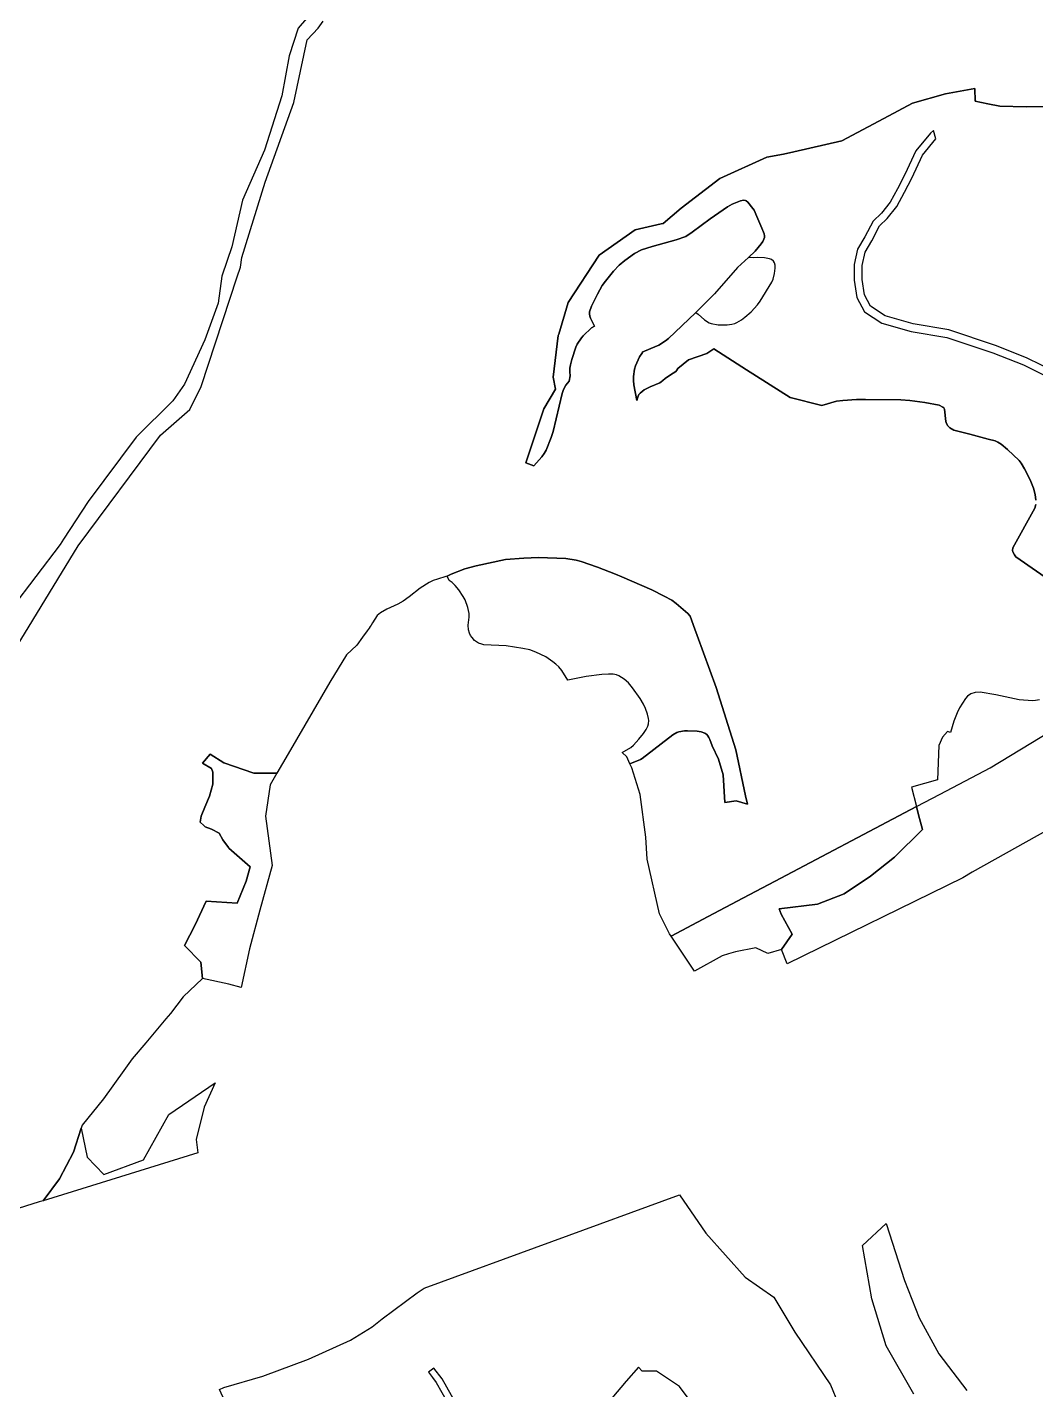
# Model space of a CAD drawing. Header units: millimetres. Extents: x 35444746 to 35449000, y 3482000 to 3488437.
# Drawn here: x 35447929.7 to 35448135.8, y 3486872.8 to 3487151.4 of the extents above; entities that cross this region are included whole.
import ezdxf

# ---------------------------------------------------------------- set-up
doc = ezdxf.new("R2010")
doc.units = ezdxf.units.MM
doc.layers.add('0203.02旱地整理', color=9, linetype='Continuous', true_color=0x808080)
doc.layers.add('0204.02水田整理', color=9, linetype='Continuous', true_color=0x808080)

msp = doc.modelspace()

# ---------------------------------------------------------------- linework, layer by layer
at = {"layer": '0203.02旱地整理', "color": 41}
for points in [[(35448135.827, 3487054.68), (35448135.688, 3487055.88), (35448135.331, 3487057.129), (35448134.624, 3487058.862), (35448133.508, 3487061.127), (35448132.831, 3487062.254), (35448132.397, 3487062.79), (35448130.006, 3487065.062), (35448128.711, 3487066.126), (35448128.017, 3487066.579), (35448127.518, 3487066.802), (35448126.088, 3487067.184), (35448122.328, 3487068.19), (35448119.057, 3487068.967), (35448118.25, 3487069.451), (35448117.791, 3487069.911), (35448117.525, 3487070.387), (35448117.392, 3487070.765), (35448117.145, 3487073.317), (35448116.975, 3487073.595), (35448116.803, 3487073.734), (35448116.026, 3487074.08), (35448113.121, 3487074.678), (35448110.02, 3487075.077), (35448108.244, 3487075.207), (35448101.005, 3487075.297), (35448099.148, 3487075.25), (35448096.353, 3487075.089), (35448095.053, 3487074.928), (35448092.047, 3487074.065), (35448085.565, 3487075.648), (35448076.645, 3487081.331), (35448069.999, 3487085.604), (35448068.542, 3487084.672), (35448064.827, 3487083.349), (35448062.666, 3487081.577), (35448062.449, 3487081.233), (35448062.263, 3487081.025), (35448061.16, 3487080.339), (35448060.037, 3487079.557), (35448059.583, 3487079.129), (35448059.212, 3487078.877), (35448058.973, 3487078.664), (35448056.965, 3487077.854), (35448055.787, 3487077.242), (35448054.916, 3487076.54), (35448054.678, 3487076.275), (35448054.51, 3487075.969), (35448054.367, 3487075.575), (35448054.293, 3487075.061), (35448053.66, 3487078.24), (35448053.58, 3487079.124), (35448053.613, 3487079.984), (35448053.802, 3487081.486), (35448053.962, 3487082.157), (35448054.801, 3487083.98), (35448055.251, 3487084.703), (35448055.52, 3487084.996), (35448055.822, 3487085.162), (35448057.967, 3487086.01), (35448058.769, 3487086.399), (35448060.118, 3487087.272), (35448060.746, 3487087.753), (35448066.232, 3487092.96), (35448066.326, 3487093.056), (35448066.782, 3487092.709), (35448068.071, 3487091.549), (35448069.032, 3487090.954), (35448069.428, 3487090.82), (35448070.897, 3487090.559), (35448072.028, 3487090.515), (35448072.744, 3487090.541), (35448073.644, 3487090.672), (35448074.255, 3487090.834), (35448074.68, 3487090.998), (35448075.63, 3487091.525), (35448076.349, 3487092.08), (35448077.66, 3487093.216), (35448078.925, 3487094.611), (35448079.498, 3487095.36), (35448081.871, 3487099.229), (35448082.123, 3487099.882), (35448082.415, 3487101.031), (35448082.511, 3487102.091), (35448082.509, 3487102.764), (35448082.414, 3487103.212), (35448082.212, 3487103.557), (35448081.759, 3487103.878), (35448081.345, 3487104.053), (35448080.373, 3487104.22), (35448079.017, 3487104.265), (35448078.163, 3487104.229), (35448077.408, 3487104.269), (35448077.068, 3487104.321), (35448078.458, 3487105.603), (35448079.694, 3487107.12), (35448079.99, 3487107.553), (35448080.244, 3487108.039), (35448080.355, 3487108.398), (35448080.342, 3487108.753), (35448080.271, 3487109.13), (35448080.166, 3487109.475), (35448079.786, 3487110.271), (35448078.789, 3487112.704), (35448078.258, 3487113.973), (35448077.944, 3487114.314), (35448076.94, 3487115.623), (35448076.605, 3487115.874), (35448076.456, 3487115.935), (35448076.074, 3487115.988), (35448075.438, 3487115.888), (35448073.719, 3487115.167), (35448072.784, 3487114.653), (35448069.249, 3487112.226), (35448065.598, 3487109.46), (35448064.31, 3487108.617), (35448062.316, 3487107.928), (35448057.409, 3487106.563), (35448055.213, 3487105.873), (35448053.801, 3487105.132), (35448051.803, 3487103.712), (35448050.633, 3487102.734), (35448049.482, 3487101.521), (35448047.841, 3487099.484), (35448047.205, 3487098.576), (35448046.202, 3487096.782), (35448044.969, 3487094.347), (35448044.592, 3487093.158), (35448044.558, 3487092.792), (35448044.646, 3487092.272), (35448044.765, 3487091.925), (35448045.607, 3487090.235), (35448044.972, 3487089.911), (35448043.298, 3487088.294), (35448042.944, 3487087.902), (35448042.08, 3487086.56), (35448041.791, 3487085.963), (35448040.967, 3487083.46), (35448040.696, 3487082.369), (35448040.599, 3487081.699), (35448040.562, 3487080.912), (35448040.672, 3487080.094), (35448040.444, 3487078.986), (35448039.753, 3487078.213), (35448039.294, 3487077.282), (35448038.975, 3487076.477), (35448037.19, 3487068.696), (35448036.789, 3487067.523), (35448035.704, 3487064.894), (35448035.356, 3487064.249), (35448034.845, 3487063.563), (35448033.189, 3487061.704), (35448031.598, 3487062.352), (35448035.232, 3487073.368), (35448037.673, 3487077.41), (35448037.191, 3487079.859), (35448038.22, 3487088.349), (35448038.298, 3487088.613), (35448040.222, 3487095.114), (35448046.559, 3487104.774), (35448053.942, 3487109.968), (35448059.22, 3487111.18), (35448059.615, 3487111.27), (35448063.324, 3487114.377), (35448071.232, 3487120.45), (35448080.83, 3487124.798), (35448084.201, 3487125.434), (35448086.324, 3487125.922), (35448096.131, 3487128.176), (35448104.724, 3487132.712), (35448110.568, 3487135.856), (35448117.314, 3487137.771), (35448123.29855, 3487138.819292), (35448123.373983, 3487136.244034), (35448124.678, 3487135.971), (35448125.977, 3487135.7), (35448128.432, 3487135.234), (35448133.81, 3487135.13), (35448137.61, 3487135.135)], [(35448135.827, 3487054.68), (35448135.688, 3487055.88), (35448135.331, 3487057.129), (35448134.624, 3487058.862), (35448133.508, 3487061.127), (35448132.831, 3487062.254), (35448132.397, 3487062.79), (35448130.006, 3487065.062), (35448128.711, 3487066.126), (35448128.017, 3487066.579), (35448127.518, 3487066.802), (35448126.088, 3487067.184), (35448122.328, 3487068.19), (35448119.057, 3487068.967), (35448118.25, 3487069.451), (35448117.791, 3487069.911), (35448117.525, 3487070.387), (35448117.392, 3487070.765), (35448117.145, 3487073.317), (35448116.975, 3487073.595), (35448116.803, 3487073.734), (35448116.026, 3487074.08), (35448113.121, 3487074.678), (35448110.02, 3487075.077), (35448108.244, 3487075.207), (35448101.005, 3487075.297), (35448099.148, 3487075.25), (35448096.353, 3487075.089), (35448095.053, 3487074.928), (35448092.047, 3487074.065), (35448085.565, 3487075.648), (35448076.645, 3487081.331), (35448069.999, 3487085.604), (35448068.542, 3487084.672), (35448064.827, 3487083.349), (35448062.666, 3487081.577), (35448062.449, 3487081.233), (35448062.263, 3487081.025), (35448061.16, 3487080.339), (35448060.037, 3487079.557), (35448059.583, 3487079.129), (35448059.212, 3487078.877), (35448058.973, 3487078.664), (35448056.965, 3487077.854), (35448055.787, 3487077.242), (35448054.916, 3487076.54), (35448054.678, 3487076.275), (35448054.51, 3487075.969), (35448054.367, 3487075.575), (35448054.293, 3487075.061), (35448053.66, 3487078.24), (35448053.58, 3487079.124), (35448053.613, 3487079.984), (35448053.802, 3487081.486), (35448053.962, 3487082.157), (35448054.801, 3487083.98), (35448055.251, 3487084.703), (35448055.52, 3487084.996), (35448055.822, 3487085.162), (35448057.967, 3487086.01), (35448058.769, 3487086.399), (35448060.118, 3487087.272), (35448060.746, 3487087.753), (35448066.232, 3487092.96), (35448066.326, 3487093.056), (35448066.782, 3487092.709), (35448068.071, 3487091.549), (35448069.032, 3487090.954), (35448069.428, 3487090.82), (35448070.897, 3487090.559), (35448072.028, 3487090.515), (35448072.744, 3487090.541), (35448073.644, 3487090.672), (35448074.255, 3487090.834), (35448074.68, 3487090.998), (35448075.63, 3487091.525), (35448076.349, 3487092.08), (35448077.66, 3487093.216), (35448078.925, 3487094.611), (35448079.498, 3487095.36), (35448081.871, 3487099.229), (35448082.123, 3487099.882), (35448082.415, 3487101.031), (35448082.511, 3487102.091), (35448082.509, 3487102.764), (35448082.414, 3487103.212), (35448082.212, 3487103.557), (35448081.759, 3487103.878), (35448081.345, 3487104.053), (35448080.373, 3487104.22), (35448079.017, 3487104.265), (35448078.163, 3487104.229), (35448077.408, 3487104.269), (35448077.068, 3487104.321), (35448078.458, 3487105.603), (35448079.694, 3487107.12), (35448079.99, 3487107.553), (35448080.244, 3487108.039), (35448080.355, 3487108.398), (35448080.342, 3487108.753), (35448080.271, 3487109.13), (35448080.166, 3487109.475), (35448079.786, 3487110.271), (35448078.789, 3487112.704), (35448078.258, 3487113.973), (35448077.944, 3487114.314), (35448076.94, 3487115.623), (35448076.605, 3487115.874), (35448076.456, 3487115.935), (35448076.074, 3487115.988), (35448075.438, 3487115.888), (35448073.719, 3487115.167), (35448072.784, 3487114.653), (35448069.249, 3487112.226), (35448065.598, 3487109.46), (35448064.31, 3487108.617), (35448062.316, 3487107.928), (35448057.409, 3487106.563), (35448055.213, 3487105.873), (35448053.801, 3487105.132), (35448051.803, 3487103.712), (35448050.633, 3487102.734), (35448049.482, 3487101.521), (35448047.841, 3487099.484), (35448047.205, 3487098.576), (35448046.202, 3487096.782), (35448044.969, 3487094.347), (35448044.592, 3487093.158), (35448044.558, 3487092.792), (35448044.646, 3487092.272), (35448044.765, 3487091.925), (35448045.607, 3487090.235), (35448044.972, 3487089.911), (35448043.298, 3487088.294), (35448042.944, 3487087.902), (35448042.08, 3487086.56), (35448041.791, 3487085.963), (35448040.967, 3487083.46), (35448040.696, 3487082.369), (35448040.599, 3487081.699), (35448040.562, 3487080.912), (35448040.672, 3487080.094), (35448040.444, 3487078.986), (35448039.753, 3487078.213), (35448039.294, 3487077.282), (35448038.975, 3487076.477), (35448037.19, 3487068.696), (35448036.789, 3487067.523), (35448035.704, 3487064.894), (35448035.356, 3487064.249), (35448034.845, 3487063.563), (35448033.189, 3487061.704), (35448031.598, 3487062.352), (35448035.232, 3487073.368), (35448037.673, 3487077.41), (35448037.191, 3487079.859), (35448038.22, 3487088.349), (35448038.298, 3487088.613), (35448040.222, 3487095.114), (35448046.559, 3487104.774), (35448053.942, 3487109.968), (35448059.22, 3487111.18), (35448059.615, 3487111.27), (35448063.324, 3487114.377), (35448071.232, 3487120.45), (35448080.83, 3487124.798), (35448084.201, 3487125.434), (35448086.324, 3487125.922), (35448096.131, 3487128.176), (35448104.724, 3487132.712), (35448110.568, 3487135.856), (35448117.314, 3487137.771), (35448123.29855, 3487138.819292), (35448123.373983, 3487136.244034), (35448124.678, 3487135.971), (35448125.977, 3487135.7), (35448128.432, 3487135.234), (35448133.81, 3487135.13), (35448137.61, 3487135.135)], [(35448140.003, 3487080.81), (35448133.905, 3487083.807), (35448127.536, 3487086.339), (35448118.025, 3487089.499), (35448110.707, 3487090.754), (35448105.001, 3487092.341), (35448101.999, 3487094.324), (35448100.753, 3487096.64), (35448100.305, 3487099.794), (35448100.3, 3487102.663), (35448100.891, 3487105.395), (35448102.271, 3487107.729), (35448103.885, 3487110.749), (35448105.414, 3487112.253), (35448107.401, 3487114.712), (35448108.96, 3487117.639), (35448110.486, 3487120.535), (35448112.615, 3487125.244), (35448115.395, 3487128.583), (35448114.893076, 3487130.266765), (35448114.246342, 3487129.703008), (35448111.247, 3487126.1), (35448109.049, 3487121.238), (35448107.523, 3487118.341), (35448106.062, 3487115.6), (35448104.229, 3487113.331), (35448102.589, 3487111.717), (35448100.874, 3487108.509), (35448099.383, 3487105.987), (35448098.701, 3487102.833), (35448098.706, 3487099.673), (35448099.209, 3487096.134), (35448100.781, 3487093.211), (35448104.329, 3487090.868), (35448110.353, 3487089.192), (35448117.632, 3487087.944), (35448126.992, 3487084.834), (35448133.26, 3487082.342), (35448139.149, 3487079.448)], [(35448140.003, 3487080.81), (35448133.905, 3487083.807), (35448127.536, 3487086.339), (35448118.025, 3487089.499), (35448110.707, 3487090.754), (35448105.001, 3487092.341), (35448101.999, 3487094.324), (35448100.753, 3487096.64), (35448100.305, 3487099.794), (35448100.3, 3487102.663), (35448100.891, 3487105.395), (35448102.271, 3487107.729), (35448103.885, 3487110.749), (35448105.414, 3487112.253), (35448107.401, 3487114.712), (35448108.96, 3487117.639), (35448110.486, 3487120.535), (35448112.615, 3487125.244), (35448115.395, 3487128.583), (35448114.893076, 3487130.266765), (35448114.246342, 3487129.703008), (35448111.247, 3487126.1), (35448109.049, 3487121.238), (35448107.523, 3487118.341), (35448106.062, 3487115.6), (35448104.229, 3487113.331), (35448102.589, 3487111.717), (35448100.874, 3487108.509), (35448099.383, 3487105.987), (35448098.701, 3487102.833), (35448098.706, 3487099.673), (35448099.209, 3487096.134), (35448100.781, 3487093.211), (35448104.329, 3487090.868), (35448110.353, 3487089.192), (35448117.632, 3487087.944), (35448126.992, 3487084.834), (35448133.26, 3487082.342), (35448139.149, 3487079.448)], [(35448139.304, 3487037.835), (35448131.737, 3487043.117), (35448131.427, 3487043.526), (35448131.129, 3487044.112), (35448131.037, 3487044.401), (35448131.09, 3487044.962), (35448135.56, 3487053.031), (35448135.789, 3487053.803)], [(35448139.304, 3487037.835), (35448131.737, 3487043.117), (35448131.427, 3487043.526), (35448131.129, 3487044.112), (35448131.037, 3487044.401), (35448131.09, 3487044.962), (35448135.56, 3487053.031), (35448135.789, 3487053.803)], [(35447973.41, 3486863.246), (35447968.957, 3486872.911), (35447969.892, 3486873.315), (35447977.858, 3486875.628), (35447987.163, 3486879.089), (35447995.778, 3486882.964), (35448000.2, 3486885.695), (35448002.2, 3486887.327), (35448009.376, 3486892.65), (35448010.797, 3486893.635), (35448062.959, 3486912.677), (35448068.391, 3486904.863), (35448076.421, 3486895.859), (35448082.227, 3486891.792), (35448086.554, 3486884.621), (35448093.854, 3486873.822), (35448096.957, 3486866.243)], [(35447973.41, 3486863.246), (35447968.957, 3486872.911), (35447969.892, 3486873.315), (35447977.858, 3486875.628), (35447987.163, 3486879.089), (35447995.778, 3486882.964), (35448000.2, 3486885.695), (35448002.2, 3486887.327), (35448009.376, 3486892.65), (35448010.797, 3486893.635), (35448062.959, 3486912.677), (35448068.391, 3486904.863), (35448076.421, 3486895.859), (35448082.227, 3486891.792), (35448086.554, 3486884.621), (35448093.854, 3486873.822), (35448096.957, 3486866.243)], [(35448017.949, 3486868.882), (35448014.46, 3486875.093), (35448012.801, 3486877.288), (35448011.674, 3486876.437), (35448012.496, 3486875.348), (35448013.275, 3486874.318), (35448016.725, 3486868.176)], [(35448017.949, 3486868.882), (35448014.46, 3486875.093), (35448012.801, 3486877.288), (35448011.674, 3486876.437), (35448012.496, 3486875.348), (35448013.275, 3486874.318), (35448016.725, 3486868.176)], [(35448065.334, 3486870.284), (35448062.965, 3486873.473), (35448058.268, 3486876.631), (35448055.377, 3486876.631), (35448054.586, 3486877.462), (35448052.057, 3486874.597), (35448034.471, 3486853.65)], [(35448065.334, 3486870.284), (35448062.965, 3486873.473), (35448058.268, 3486876.631), (35448055.377, 3486876.631), (35448054.586, 3486877.462), (35448052.057, 3486874.597), (35448034.471, 3486853.65)]]:
    msp.add_lwpolyline(points, dxfattribs=at)
for points in [[(35448015.483, 3487039.138), (35448016.314, 3487039.594), (35448019.118, 3487040.681), (35448021.423, 3487041.301), (35448027.408, 3487042.536), (35448031.139, 3487042.851), (35448034.197, 3487042.978), (35448039.724, 3487042.77), (35448041.893, 3487042.423), (35448042.899, 3487042.14), (35448046.221, 3487041.018), (35448049.929, 3487039.573), (35448051.186, 3487039.027), (35448057.336, 3487036.356), (35448059.879, 3487035.093), (35448061.413, 3487034.22), (35448062.325, 3487033.601), (35448064.711, 3487031.509), (35448065.161, 3487030.97), (35448066.094, 3487028.351), (35448066.585, 3487026.998), (35448070.441, 3487016.368), (35448074.474, 3487003.648), (35448076.478, 3486994.276), (35448076.865, 3486992.571), (35448074.576, 3486993.204), (35448072.236, 3486992.855), (35448071.882, 3486998.534), (35448070.971, 3487001.732), (35448069.63, 3487004.475), (35448069.189, 3487005.745), (35448068.984, 3487006.186), (35448068.768, 3487006.535), (35448068.55, 3487006.782), (35448068.175, 3487007.083), (35448067.406, 3487007.356), (35448066.608, 3487007.486), (35448064.633, 3487007.566), (35448063.973, 3487007.526), (35448062.859, 3487007.304), (35448062.437, 3487007.174), (35448061.599, 3487006.712), (35448055.348, 3487001.881), (35448054.983, 3487001.709), (35448052.85, 3487000.81), (35448052.201, 3487002.252), (35448051.247, 3487003.134), (35448053.042, 3487004.151), (35448053.569, 3487004.59), (35448054.7, 3487005.837), (35448055.594, 3487006.986), (35448056.165, 3487007.827), (35448056.526, 3487008.493), (35448056.66, 3487008.965), (35448056.694, 3487009.622), (35448056.64, 3487010.074), (35448056.436, 3487010.957), (35448056.026, 3487012.119), (35448055.622, 3487012.968), (35448054.946, 3487014.115), (35448053.402, 3487016.328), (35448052.545, 3487017.32), (35448051.661, 3487018.126), (35448050.607, 3487018.755), (35448050.085, 3487018.958), (35448049.427, 3487019.109), (35448048.477, 3487019.154), (35448047.099, 3487019.048), (35448043.918, 3487018.646), (35448040.133, 3487017.867), (35448038.96, 3487019.841), (35448038.313, 3487020.593), (35448037.732, 3487021.149), (35448037.119, 3487021.649), (35448035.647, 3487022.678), (35448033.649, 3487023.65), (35448032.406, 3487024.096), (35448030.995, 3487024.391), (35448027.579, 3487024.894), (35448023.024, 3487025.109), (35448022.581, 3487025.224), (35448021.885, 3487025.482), (35448021.123, 3487025.992), (35448020.584, 3487026.618), (35448020.306, 3487027.034), (35448020.064, 3487027.495), (35448019.847, 3487028.176), (35448019.786, 3487029.105), (35448019.973, 3487030.762), (35448019.995, 3487031.508), (35448019.761, 3487032.733), (35448019.186, 3487034.286), (35448018.744, 3487035.03), (35448017.864, 3487036.355), (35448017.137, 3487037.243), (35448016.515, 3487037.838), (35448015.936, 3487038.291)], [(35448015.483, 3487039.138), (35448016.314, 3487039.594), (35448019.118, 3487040.681), (35448021.423, 3487041.301), (35448027.408, 3487042.536), (35448031.139, 3487042.851), (35448034.197, 3487042.978), (35448039.724, 3487042.77), (35448041.893, 3487042.423), (35448042.899, 3487042.14), (35448046.221, 3487041.018), (35448049.929, 3487039.573), (35448051.186, 3487039.027), (35448057.336, 3487036.356), (35448059.879, 3487035.093), (35448061.413, 3487034.22), (35448062.325, 3487033.601), (35448064.711, 3487031.509), (35448065.161, 3487030.97), (35448066.094, 3487028.351), (35448066.585, 3487026.998), (35448070.441, 3487016.368), (35448074.474, 3487003.648), (35448076.478, 3486994.276), (35448076.865, 3486992.571), (35448074.576, 3486993.204), (35448072.236, 3486992.855), (35448071.882, 3486998.534), (35448070.971, 3487001.732), (35448069.63, 3487004.475), (35448069.189, 3487005.745), (35448068.984, 3487006.186), (35448068.768, 3487006.535), (35448068.55, 3487006.782), (35448068.175, 3487007.083), (35448067.406, 3487007.356), (35448066.608, 3487007.486), (35448064.633, 3487007.566), (35448063.973, 3487007.526), (35448062.859, 3487007.304), (35448062.437, 3487007.174), (35448061.599, 3487006.712), (35448055.348, 3487001.881), (35448054.983, 3487001.709), (35448052.85, 3487000.81), (35448052.201, 3487002.252), (35448051.247, 3487003.134), (35448053.042, 3487004.151), (35448053.569, 3487004.59), (35448054.7, 3487005.837), (35448055.594, 3487006.986), (35448056.165, 3487007.827), (35448056.526, 3487008.493), (35448056.66, 3487008.965), (35448056.694, 3487009.622), (35448056.64, 3487010.074), (35448056.436, 3487010.957), (35448056.026, 3487012.119), (35448055.622, 3487012.968), (35448054.946, 3487014.115), (35448053.402, 3487016.328), (35448052.545, 3487017.32), (35448051.661, 3487018.126), (35448050.607, 3487018.755), (35448050.085, 3487018.958), (35448049.427, 3487019.109), (35448048.477, 3487019.154), (35448047.099, 3487019.048), (35448043.918, 3487018.646), (35448040.133, 3487017.867), (35448038.96, 3487019.841), (35448038.313, 3487020.593), (35448037.732, 3487021.149), (35448037.119, 3487021.649), (35448035.647, 3487022.678), (35448033.649, 3487023.65), (35448032.406, 3487024.096), (35448030.995, 3487024.391), (35448027.579, 3487024.894), (35448023.024, 3487025.109), (35448022.581, 3487025.224), (35448021.885, 3487025.482), (35448021.123, 3487025.992), (35448020.584, 3487026.618), (35448020.306, 3487027.034), (35448020.064, 3487027.495), (35448019.847, 3487028.176), (35448019.786, 3487029.105), (35448019.973, 3487030.762), (35448019.995, 3487031.508), (35448019.761, 3487032.733), (35448019.186, 3487034.286), (35448018.744, 3487035.03), (35448017.864, 3487036.355), (35448017.137, 3487037.243), (35448016.515, 3487037.838), (35448015.936, 3487038.291)], [(35448166.859, 3487024.485), (35448167.045, 3487020.344), (35448167.734, 3487012.736), (35448167.733, 3487008.669), (35448167.886, 3487004.048), (35448160.962, 3487000), (35448122.776, 3486978.66), (35448120.883, 3486977.516), (35448085.009, 3486959.89), (35448083.857, 3486962.824), (35448085.971, 3486965.98), (35448083.778, 3486970.073), (35448083.332, 3486971.151), (35448091.179, 3486972.117), (35448096.62, 3486974.218), (35448102.044, 3486977.845), (35448106.938, 3486981.717), (35448112.611, 3486987.346), (35448111.819, 3486990.366), (35448111.4, 3486992.05), (35448116.242, 3486994.605), (35448126.465, 3487000), (35448143.063, 3487010.061), (35448156.036, 3487017.924)], [(35448166.859, 3487024.485), (35448167.045, 3487020.344), (35448167.734, 3487012.736), (35448167.733, 3487008.669), (35448167.886, 3487004.048), (35448160.962, 3487000), (35448122.776, 3486978.66), (35448120.883, 3486977.516), (35448085.009, 3486959.89), (35448083.857, 3486962.824), (35448085.971, 3486965.98), (35448083.778, 3486970.073), (35448083.332, 3486971.151), (35448091.179, 3486972.117), (35448096.62, 3486974.218), (35448102.044, 3486977.845), (35448106.938, 3486981.717), (35448112.611, 3486987.346), (35448111.819, 3486990.366), (35448111.4, 3486992.05), (35448116.242, 3486994.605), (35448126.465, 3487000), (35448143.063, 3487010.061), (35448156.036, 3487017.924)], [(35447980.722, 3486998.913), (35447979.315, 3486996.483), (35447978.383, 3486990.076), (35447979.713, 3486980.03), (35447977.225, 3486970.865), (35447975.08, 3486962.965), (35447973.436, 3486955.065), (35447970.868, 3486955.768), (35447965.53, 3486956.933), (35447965.171, 3486960.244), (35447961.827, 3486963.662), (35447963.993, 3486967.859), (35447966.234, 3486972.748), (35447972.559, 3486972.293), (35447974.412, 3486976.82), (35447975.279, 3486979.768), (35447970.92, 3486983.581), (35447970.826, 3486983.707), (35447969.691, 3486985.237), (35447968.929, 3486986.598), (35447967.366, 3486987.432), (35447966.048, 3486987.933), (35447965.796, 3486988.166), (35447965.062, 3486988.846), (35447965.261, 3486990.127), (35447966.013, 3486991.938), (35447966.931, 3486994.161), (35447967.604, 3486996.632), (35447967.643, 3486999.065), (35447967.316, 3486999.809), (35447965.489, 3487000.912), (35447967.08, 3487002.791), (35447969.895, 3487000.971), (35447975.973, 3486998.913)], [(35447980.722, 3486998.913), (35447979.315, 3486996.483), (35447978.383, 3486990.076), (35447979.713, 3486980.03), (35447977.225, 3486970.865), (35447975.08, 3486962.965), (35447973.436, 3486955.065), (35447970.868, 3486955.768), (35447965.53, 3486956.933), (35447965.171, 3486960.244), (35447961.827, 3486963.662), (35447963.993, 3486967.859), (35447966.234, 3486972.748), (35447972.559, 3486972.293), (35447974.412, 3486976.82), (35447975.279, 3486979.768), (35447970.92, 3486983.581), (35447970.826, 3486983.707), (35447969.691, 3486985.237), (35447968.929, 3486986.598), (35447967.366, 3486987.432), (35447966.048, 3486987.933), (35447965.796, 3486988.166), (35447965.062, 3486988.846), (35447965.261, 3486990.127), (35447966.013, 3486991.938), (35447966.931, 3486994.161), (35447967.604, 3486996.632), (35447967.643, 3486999.065), (35447967.316, 3486999.809), (35447965.489, 3487000.912), (35447967.08, 3487002.791), (35447969.895, 3487000.971), (35447975.973, 3486998.913)], [(35448111.4, 3486992.05), (35448111.819, 3486990.366), (35448112.611, 3486987.346), (35448106.938, 3486981.717), (35448102.044, 3486977.845), (35448096.62, 3486974.218), (35448091.179, 3486972.117), (35448083.332, 3486971.151), (35448083.778, 3486970.073), (35448085.971, 3486965.98), (35448083.857, 3486962.824), (35448081.025, 3486961.991), (35448078.57, 3486963.191), (35448074.428, 3486962.359), (35448073.015, 3486961.932), (35448071.73, 3486961.543), (35448066.018, 3486958.431), (35448061.251, 3486965.587), (35448068.834, 3486969.588), (35448075.932, 3486973.334), (35448081.263, 3486976.147)], [(35448111.4, 3486992.05), (35448111.819, 3486990.366), (35448112.611, 3486987.346), (35448106.938, 3486981.717), (35448102.044, 3486977.845), (35448096.62, 3486974.218), (35448091.179, 3486972.117), (35448083.332, 3486971.151), (35448083.778, 3486970.073), (35448085.971, 3486965.98), (35448083.857, 3486962.824), (35448081.025, 3486961.991), (35448078.57, 3486963.191), (35448074.428, 3486962.359), (35448073.015, 3486961.932), (35448071.73, 3486961.543), (35448066.018, 3486958.431), (35448061.251, 3486965.587), (35448068.834, 3486969.588), (35448075.932, 3486973.334), (35448081.263, 3486976.147)], [(35447968.078, 3486935.608), (35447965.827, 3486930.574), (35447964.239, 3486924.004), (35447964.521, 3486921.275), (35447932.931, 3486911.482), (35447936.27, 3486915.929), (35447939.118, 3486921.426), (35447940.703, 3486926.302), (35447941.939, 3486920.385), (35447945.376, 3486916.876), (35447953.443, 3486919.863), (35447958.598, 3486929.12)], [(35447968.078, 3486935.608), (35447965.827, 3486930.574), (35447964.239, 3486924.004), (35447964.521, 3486921.275), (35447932.931, 3486911.482), (35447936.27, 3486915.929), (35447939.118, 3486921.426), (35447940.703, 3486926.302), (35447941.939, 3486920.385), (35447945.376, 3486916.876), (35447953.443, 3486919.863), (35447958.598, 3486929.12)]]:
    msp.add_lwpolyline(points, close=True, dxfattribs=at)
at = {"layer": '0204.02水田整理', "color": 51}
for points in [[(35447988.471, 3487155.126), (35447985.074, 3487151.19), (35447983.212, 3487145.521), (35447981.688, 3487137.372), (35447978.171, 3487126.267), (35447973.67, 3487115.991), (35447971.479, 3487106.444), (35447969.503, 3487100.67), (35447969.478, 3487100.486), (35447968.732, 3487094.985), (35447965.973, 3487087.496), (35447961.859, 3487078.432), (35447959.421, 3487074.964), (35447951.959, 3487067.577), (35447942.157, 3487054.427), (35447937.086, 3487046.698), (35447936.457, 3487045.642), (35447926.463, 3487032.545)], [(35447926.655, 3487023.322), (35447940.084, 3487045.389), (35447956.911, 3487067.964), (35447962.933, 3487073.249), (35447965.265, 3487077.936), (35447972.625, 3487100.348), (35447973.271, 3487102.315), (35447973.528, 3487104.292), (35447978.302, 3487119.675), (35447984.152, 3487135.959), (35447986.899, 3487148.787), (35447989.174, 3487151.152), (35447990.173, 3487152.593)], [(35448137.61, 3487135.135), (35448133.81, 3487135.13), (35448128.432, 3487135.234), (35448125.977, 3487135.7), (35448124.678, 3487135.971), (35448123.373983, 3487136.244034), (35448123.29855, 3487138.819292), (35448117.314, 3487137.771), (35448110.568, 3487135.856), (35448104.724, 3487132.712), (35448096.131, 3487128.176), (35448086.324, 3487125.922), (35448084.201, 3487125.434), (35448080.83, 3487124.798), (35448071.232, 3487120.45), (35448063.324, 3487114.377), (35448059.615, 3487111.27), (35448059.22, 3487111.18), (35448053.942, 3487109.968), (35448046.559, 3487104.774), (35448040.222, 3487095.114), (35448038.298, 3487088.613), (35448038.22, 3487088.349), (35448037.191, 3487079.859), (35448037.673, 3487077.41), (35448035.232, 3487073.368), (35448031.598, 3487062.352), (35448033.189, 3487061.704), (35448034.845, 3487063.563), (35448035.356, 3487064.249), (35448035.704, 3487064.894), (35448036.789, 3487067.523), (35448037.19, 3487068.696), (35448038.975, 3487076.477), (35448039.294, 3487077.282), (35448039.753, 3487078.213), (35448040.444, 3487078.986), (35448040.672, 3487080.094), (35448040.562, 3487080.912), (35448040.599, 3487081.699), (35448040.696, 3487082.369), (35448040.967, 3487083.46), (35448041.791, 3487085.963), (35448042.08, 3487086.56), (35448042.944, 3487087.902), (35448043.298, 3487088.294), (35448044.972, 3487089.911), (35448045.607, 3487090.235), (35448044.765, 3487091.925), (35448044.646, 3487092.272), (35448044.558, 3487092.792), (35448044.592, 3487093.158), (35448044.969, 3487094.347), (35448046.202, 3487096.782), (35448047.205, 3487098.576), (35448047.841, 3487099.484), (35448049.482, 3487101.521), (35448050.633, 3487102.734), (35448051.803, 3487103.712), (35448053.801, 3487105.132), (35448055.213, 3487105.873), (35448057.409, 3487106.563), (35448062.316, 3487107.928), (35448064.31, 3487108.617), (35448065.598, 3487109.46), (35448069.249, 3487112.226), (35448072.784, 3487114.653), (35448073.719, 3487115.167), (35448075.438, 3487115.888), (35448076.074, 3487115.988), (35448076.456, 3487115.935), (35448076.605, 3487115.874), (35448076.94, 3487115.623), (35448077.944, 3487114.314), (35448078.258, 3487113.973), (35448078.789, 3487112.704), (35448079.786, 3487110.271), (35448080.166, 3487109.475), (35448080.271, 3487109.13), (35448080.342, 3487108.753), (35448080.355, 3487108.398), (35448080.244, 3487108.039), (35448079.99, 3487107.553), (35448079.694, 3487107.12), (35448078.458, 3487105.603), (35448077.068, 3487104.321), (35448074.824, 3487102.252), (35448070.102, 3487096.898), (35448066.326, 3487093.056), (35448066.232, 3487092.96), (35448060.746, 3487087.753), (35448060.118, 3487087.272), (35448058.769, 3487086.399), (35448057.967, 3487086.01), (35448055.822, 3487085.162), (35448055.52, 3487084.996), (35448055.251, 3487084.703), (35448054.801, 3487083.98), (35448053.962, 3487082.157), (35448053.802, 3487081.486), (35448053.613, 3487079.984), (35448053.58, 3487079.124), (35448053.66, 3487078.24), (35448054.293, 3487075.061), (35448054.367, 3487075.575), (35448054.51, 3487075.969), (35448054.678, 3487076.275), (35448054.916, 3487076.54), (35448055.787, 3487077.242), (35448056.965, 3487077.854), (35448058.973, 3487078.664), (35448059.212, 3487078.877), (35448059.583, 3487079.129), (35448060.037, 3487079.557), (35448061.16, 3487080.339), (35448062.263, 3487081.025), (35448062.449, 3487081.233), (35448062.666, 3487081.577), (35448064.827, 3487083.349), (35448068.542, 3487084.672), (35448069.999, 3487085.604), (35448076.645, 3487081.331), (35448085.565, 3487075.648), (35448092.047, 3487074.065), (35448095.053, 3487074.928), (35448096.353, 3487075.089), (35448099.148, 3487075.25), (35448101.005, 3487075.297), (35448108.244, 3487075.207), (35448110.02, 3487075.077), (35448113.121, 3487074.678), (35448116.026, 3487074.08), (35448116.803, 3487073.734), (35448116.975, 3487073.595), (35448117.145, 3487073.317), (35448117.392, 3487070.765), (35448117.525, 3487070.387), (35448117.791, 3487069.911), (35448118.25, 3487069.451), (35448119.057, 3487068.967), (35448122.328, 3487068.19), (35448126.088, 3487067.184), (35448127.518, 3487066.802), (35448128.017, 3487066.579), (35448128.711, 3487066.126), (35448130.006, 3487065.062), (35448132.397, 3487062.79), (35448132.831, 3487062.254), (35448133.508, 3487061.127), (35448134.624, 3487058.862), (35448135.331, 3487057.129), (35448135.688, 3487055.88), (35448135.827, 3487054.68)], [(35448135.789, 3487053.803), (35448135.56, 3487053.031), (35448131.09, 3487044.962), (35448131.037, 3487044.401), (35448131.129, 3487044.112), (35448131.427, 3487043.526), (35448131.737, 3487043.117), (35448139.304, 3487037.835)], [(35448136.568, 3487013.889), (35448135.753, 3487013.74), (35448135.096, 3487013.682), (35448132.409, 3487013.866), (35448127.611, 3487014.872), (35448124.411, 3487015.458), (35448123.407, 3487015.356), (35448122.54, 3487015.12), (35448121.855, 3487014.631), (35448121.397, 3487014.138), (35448120.231, 3487012.27), (35448119.715, 3487011.242), (35448119.013, 3487009.527), (35448118.36, 3487007.17), (35448117.732, 3487007.41), (35448116.738, 3487006.241), (35448115.986, 3487004.533), (35448115.712, 3486997.554), (35448110.41, 3486996.032), (35448111.4, 3486992.05), (35448081.263, 3486976.147), (35448075.932, 3486973.334), (35448068.834, 3486969.588), (35448061.251, 3486965.587), (35448060.93, 3486966.069), (35448058.912, 3486970.151), (35448056.388, 3486981.322), (35448056.091, 3486985.78), (35448054.929, 3486994.504), (35448053.216, 3487000), (35448052.85, 3487000.81), (35448054.983, 3487001.709), (35448055.348, 3487001.881), (35448061.599, 3487006.712), (35448062.437, 3487007.174), (35448062.859, 3487007.304), (35448063.973, 3487007.526), (35448064.633, 3487007.566), (35448066.608, 3487007.486), (35448067.406, 3487007.356), (35448068.175, 3487007.083), (35448068.55, 3487006.782), (35448068.768, 3487006.535), (35448068.984, 3487006.186), (35448069.189, 3487005.745), (35448069.63, 3487004.475), (35448070.971, 3487001.732), (35448071.882, 3486998.534), (35448072.236, 3486992.855), (35448074.576, 3486993.204), (35448076.865, 3486992.571), (35448076.478, 3486994.276), (35448074.474, 3487003.648), (35448070.441, 3487016.368), (35448066.585, 3487026.998), (35448066.094, 3487028.351), (35448065.161, 3487030.97), (35448064.711, 3487031.509), (35448062.325, 3487033.601), (35448061.413, 3487034.22), (35448059.879, 3487035.093), (35448057.336, 3487036.356), (35448051.186, 3487039.027), (35448049.929, 3487039.573), (35448046.221, 3487041.018), (35448042.899, 3487042.14), (35448041.893, 3487042.423), (35448039.724, 3487042.77), (35448034.197, 3487042.978), (35448031.139, 3487042.851), (35448027.408, 3487042.536), (35448021.423, 3487041.301), (35448019.118, 3487040.681), (35448016.314, 3487039.594), (35448015.483, 3487039.138), (35448015.22, 3487039.064), (35448013.53, 3487038.533), (35448012.669, 3487038.237), (35448011.855, 3487037.837), (35448009.989, 3487036.688), (35448007.773, 3487034.902), (35448006.517, 3487034.036), (35448005.426, 3487033.422), (35448003.2, 3487032.419), (35448001.916, 3487031.678), (35448001.198, 3487031.098), (35448000.243, 3487029.596), (35448000, 3487029.169), (35447999.745, 3487028.886), (35447999.546, 3487028.537), (35447999.155, 3487027.963), (35447998.178, 3487026.705), (35447997.062, 3487025.081), (35447994.92, 3487023.056), (35447991.519, 3487017.453), (35447982.988, 3487002.825), (35447980.722, 3486998.913), (35447975.973, 3486998.913), (35447969.895, 3487000.971), (35447967.08, 3487002.791), (35447965.489, 3487000.912), (35447967.316, 3486999.809), (35447967.643, 3486999.065), (35447967.604, 3486996.632), (35447966.931, 3486994.161), (35447966.013, 3486991.938), (35447965.261, 3486990.127), (35447965.062, 3486988.846), (35447965.796, 3486988.166), (35447966.048, 3486987.933), (35447967.366, 3486987.432), (35447968.929, 3486986.598), (35447969.691, 3486985.237), (35447970.826, 3486983.707), (35447970.92, 3486983.581), (35447975.279, 3486979.768), (35447974.412, 3486976.82), (35447972.559, 3486972.293), (35447966.234, 3486972.748), (35447963.993, 3486967.859), (35447961.827, 3486963.662), (35447965.171, 3486960.244), (35447965.53, 3486956.933), (35447961.554, 3486953.137), (35447958.938, 3486949.769), (35447957.997, 3486948.633), (35447953.946, 3486943.742), (35447951.157, 3486940.511), (35447949.415, 3486938.097), (35447945.252, 3486932.328), (35447940.897, 3486926.899), (35447940.703, 3486926.302), (35447939.118, 3486921.426), (35447936.27, 3486915.929), (35447932.931, 3486911.482), (35447932.113, 3486911.229), (35447925.034, 3486909.035)], [(35448110.886, 3486871.933), (35448105.213, 3486881.804), (35448102.315, 3486891.452), (35448100.364, 3486902.349), (35448105.199, 3486906.848), (35448108.98, 3486895.148), (35448111.988, 3486887.525), (35448115.991, 3486880.194), (35448121.672, 3486872.66)]]:
    msp.add_lwpolyline(points, dxfattribs=at)

doc.saveas('drawing.dxf')
